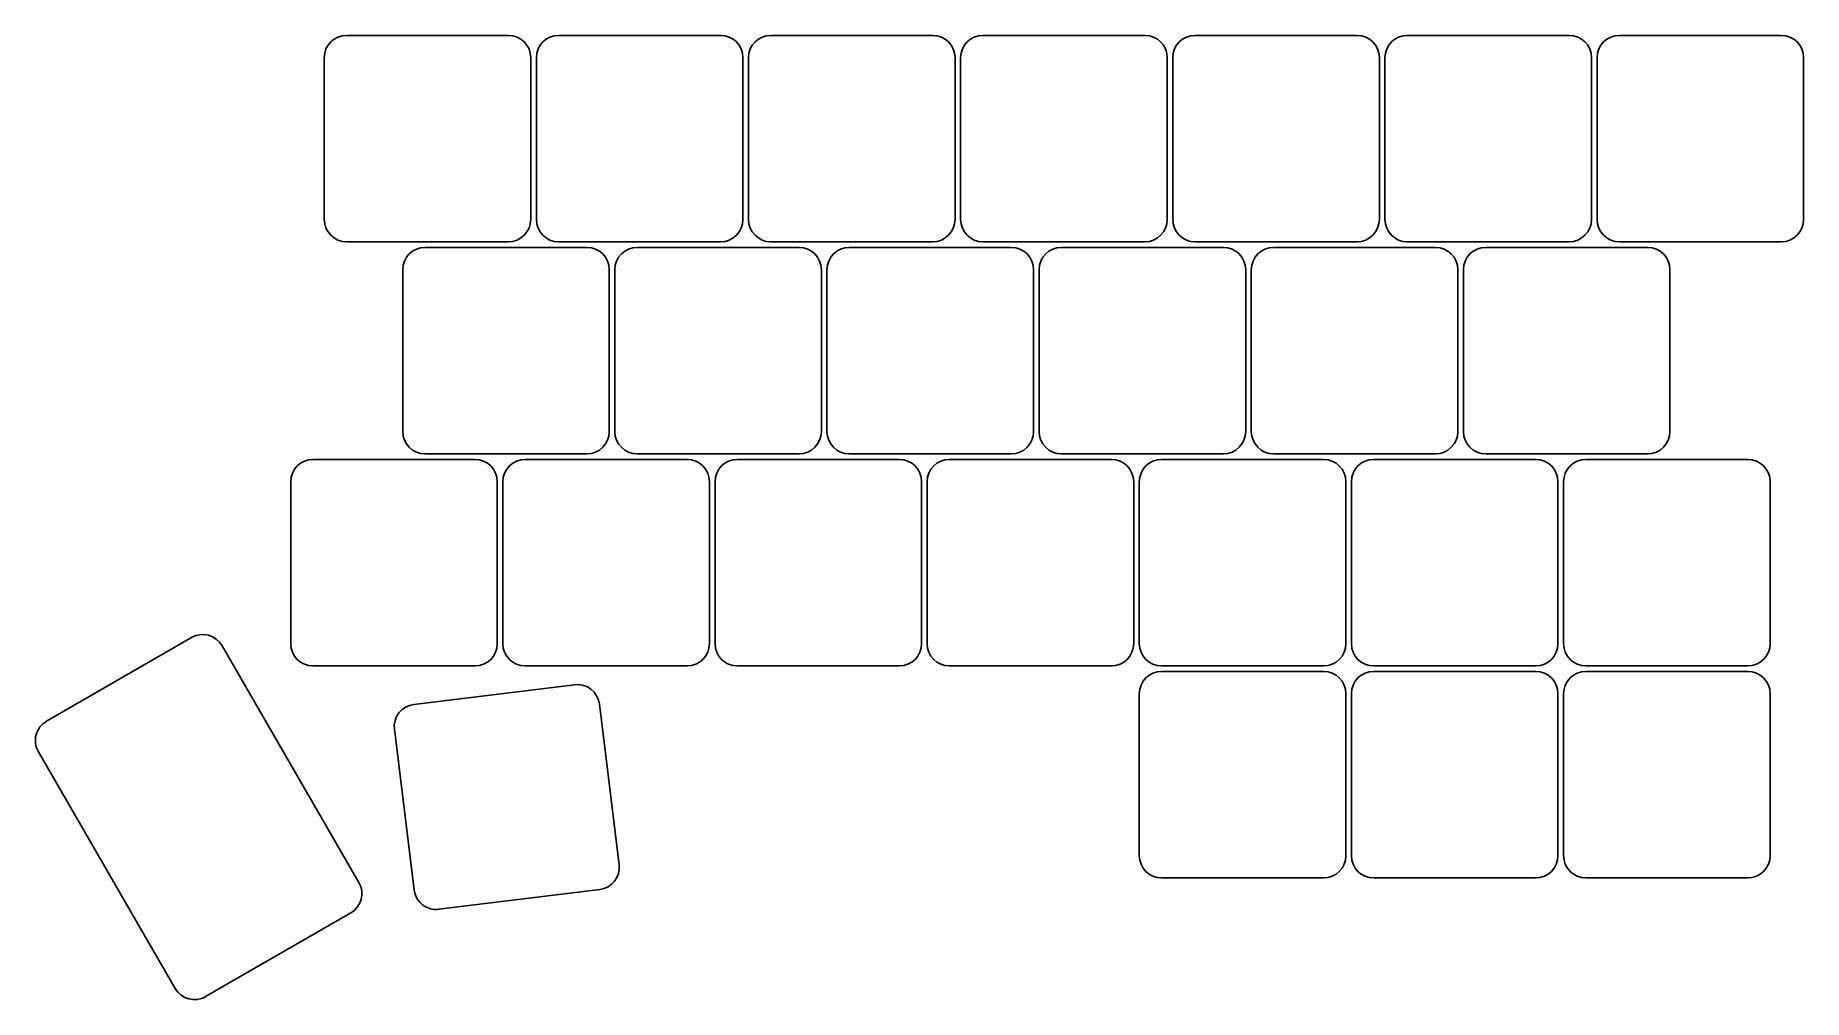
# Model space of a CAD drawing. Header units: millimetres. Extents: x 166 to 324, y -76 to 10.
import ezdxf

# ---------------------------------------------------------------- set-up
doc = ezdxf.new("R2010")
doc.units = ezdxf.units.MM

msp = doc.modelspace()

# ---------------------------------------------------------------- linework, layer by layer
at = {"linetype": 'CONTINUOUS'}
for p, q in [((208.25, 10.25), (193.75, 10.25)), ((227.25, 10.25), (212.75, 10.25)), ((246.25, 10.25), (231.75, 10.25)), ((265.25, 10.25), (250.75, 10.25)), ((284.25, 10.25), (269.75, 10.25)), ((303.25, 10.25), (288.75, 10.25)), ((322.25, 10.25), (307.75, 10.25)), ((191.75, 8.25), (191.75, -6.25)), ((210.25, -6.25), (210.25, 8.25)), ((210.75, 8.25), (210.75, -6.25)), ((229.25, -6.25), (229.25, 8.25)), ((229.75, 8.25), (229.75, -6.25)), ((248.25, -6.25), (248.25, 8.25)), ((248.75, 8.25), (248.75, -6.25)), ((267.25, -6.25), (267.25, 8.25)), ((267.75, 8.25), (267.75, -6.25)), ((286.25, -6.25), (286.25, 8.25)), ((286.75, 8.25), (286.75, -6.25)), ((305.25, -6.25), (305.25, 8.25)), ((305.75, 8.25), (305.75, -6.25)), ((324.25, -6.25), (324.25, 8.25)), ((193.75, -8.25), (208.25, -8.25)), ((215.28, -8.75), (200.78, -8.75)), ((212.75, -8.25), (227.25, -8.25)), ((234.28, -8.75), (219.78, -8.75)), ((231.75, -8.25), (246.25, -8.25)), ((253.28, -8.75), (238.78, -8.75)), ((250.75, -8.25), (265.25, -8.25)), ((272.28, -8.75), (257.78, -8.75)), ((269.75, -8.25), (284.25, -8.25)), ((291.28, -8.75), (276.78, -8.75)), ((288.75, -8.25), (303.25, -8.25)), ((310.28, -8.75), (295.78, -8.75)), ((307.75, -8.25), (322.25, -8.25)), ((198.78, -10.75), (198.78, -25.25)), ((217.28, -25.25), (217.28, -10.75)), ((217.78, -10.75), (217.78, -25.25)), ((236.28, -25.25), (236.28, -10.75)), ((236.78, -10.75), (236.78, -25.25)), ((255.28, -25.25), (255.28, -10.75)), ((255.78, -10.75), (255.78, -25.25)), ((274.28, -25.25), (274.28, -10.75)), ((274.78, -10.75), (274.78, -25.25)), ((293.28, -25.25), (293.28, -10.75)), ((293.78, -10.75), (293.78, -25.25)), ((312.28, -25.25), (312.28, -10.75)), ((205.25, -27.75), (190.75, -27.75)), ((200.78, -27.25), (215.28, -27.25)), ((224.25, -27.75), (209.75, -27.75)), ((219.78, -27.25), (234.28, -27.25)), ((243.25, -27.75), (228.75, -27.75)), ((238.78, -27.25), (253.28, -27.25)), ((262.25, -27.75), (247.75, -27.75)), ((257.78, -27.25), (272.28, -27.25)), ((281.25, -27.75), (266.75, -27.75)), ((276.78, -27.25), (291.28, -27.25)), ((300.25, -27.75), (285.75, -27.75)), ((295.78, -27.25), (310.28, -27.25)), ((319.25, -27.75), (304.75, -27.75)), ((188.75, -29.75), (188.75, -44.25)), ((207.25, -44.25), (207.25, -29.75)), ((207.75, -29.75), (207.75, -44.25)), ((226.25, -44.25), (226.25, -29.75)), ((226.75, -29.75), (226.75, -44.25)), ((245.25, -44.25), (245.25, -29.75)), ((245.75, -29.75), (245.75, -44.25)), ((264.25, -44.25), (264.25, -29.75)), ((264.75, -29.75), (264.75, -44.25)), ((283.25, -44.25), (283.25, -29.75)), ((283.75, -29.75), (283.75, -44.25)), ((302.25, -44.25), (302.25, -29.75)), ((302.75, -29.75), (302.75, -44.25)), ((321.25, -44.25), (321.25, -29.75)), ((179.87, -43.71), (166.88, -51.21)), ((194.85, -65.66), (182.6, -44.44)), ((190.75, -46.25), (205.25, -46.25)), ((209.75, -46.25), (224.25, -46.25)), ((228.75, -46.25), (243.25, -46.25)), ((247.75, -46.25), (262.25, -46.25)), ((266.75, -46.25), (281.25, -46.25)), ((281.25, -46.75), (266.75, -46.75)), ((285.75, -46.25), (300.25, -46.25)), ((300.25, -46.75), (285.75, -46.75)), ((304.75, -46.25), (319.25, -46.25)), ((319.25, -46.75), (304.75, -46.75)), ((214.17, -47.94), (199.78, -49.7)), ((264.75, -48.75), (264.75, -63.25)), ((283.25, -63.25), (283.25, -48.75)), ((283.75, -48.75), (283.75, -63.25)), ((302.25, -63.25), (302.25, -48.75)), ((302.75, -48.75), (302.75, -63.25)), ((321.25, -63.25), (321.25, -48.75)), ((218.16, -64.07), (216.4, -49.68)), ((198.04, -51.93), (199.8, -66.32)), ((166.15, -53.94), (178.4, -75.16)), ((202.03, -68.06), (216.42, -66.3)), ((266.75, -65.25), (281.25, -65.25)), ((285.75, -65.25), (300.25, -65.25)), ((304.75, -65.25), (319.25, -65.25)), ((181.13, -75.89), (194.12, -68.39))]:
    msp.add_line(p, q, dxfattribs=at)
for centre, start, end in [((193.75, 8.25), 90, 180), ((208.25, 8.25), 0, 90), ((212.75, 8.25), 90, 180), ((227.25, 8.25), 0, 90), ((231.75, 8.25), 90, 180), ((246.25, 8.25), 0, 90), ((250.75, 8.25), 90, 180), ((265.25, 8.25), 0, 90), ((269.75, 8.25), 90, 180), ((284.25, 8.25), 0, 90), ((288.75, 8.25), 90, 180), ((303.25, 8.25), 0, 90), ((307.75, 8.25), 90, 180), ((322.25, 8.25), 0, 90), ((193.75, -6.25), 180, 270), ((208.25, -6.25), 270, 0), ((212.75, -6.25), 180, 270), ((227.25, -6.25), 270, 0), ((231.75, -6.25), 180, 270), ((246.25, -6.25), 270, 0), ((250.75, -6.25), 180, 270), ((265.25, -6.25), 270, 0), ((269.75, -6.25), 180, 270), ((284.25, -6.25), 270, 0), ((288.75, -6.25), 180, 270), ((303.25, -6.25), 270, 0), ((307.75, -6.25), 180, 270), ((322.25, -6.25), 270, 0), ((200.78, -10.75), 90, 180), ((215.28, -10.75), 0, 90), ((219.78, -10.75), 90, 180), ((234.28, -10.75), 0, 90), ((238.78, -10.75), 90, 180), ((253.28, -10.75), 0, 90), ((257.78, -10.75), 90, 180), ((272.28, -10.75), 0, 90), ((276.78, -10.75), 90, 180), ((291.28, -10.75), 0, 90), ((295.78, -10.75), 90, 180), ((310.28, -10.75), 0, 90), ((200.78, -25.25), 180, 270), ((215.28, -25.25), 270, 0), ((219.78, -25.25), 180, 270), ((234.28, -25.25), 270, 0), ((238.78, -25.25), 180, 270), ((253.28, -25.25), 270, 0), ((257.78, -25.25), 180, 270), ((272.28, -25.25), 270, 0), ((276.78, -25.25), 180, 270), ((291.28, -25.25), 270, 0), ((295.78, -25.25), 180, 270), ((310.28, -25.25), 270, 0), ((190.75, -29.75), 90, 180), ((205.25, -29.75), 0, 90), ((209.75, -29.75), 90, 180), ((224.25, -29.75), 0, 90), ((228.75, -29.75), 90, 180), ((243.25, -29.75), 0, 90), ((247.75, -29.75), 90, 180), ((262.25, -29.75), 0, 90), ((266.75, -29.75), 90, 180), ((281.25, -29.75), 0, 90), ((285.75, -29.75), 90, 180), ((300.25, -29.75), 0, 90), ((304.75, -29.75), 90, 180), ((319.25, -29.75), 0, 90), ((180.87, -45.44), 30, 120), ((190.75, -44.25), 180, 270), ((205.25, -44.25), 270, 0), ((209.75, -44.25), 180, 270), ((224.25, -44.25), 270, 0), ((228.75, -44.25), 180, 270), ((243.25, -44.25), 270, 0), ((247.75, -44.25), 180, 270), ((262.25, -44.25), 270, 0), ((266.75, -44.25), 180, 270), ((281.25, -44.25), 270, 0), ((285.75, -44.25), 180, 270), ((300.25, -44.25), 270, 0), ((304.75, -44.25), 180, 270), ((319.25, -44.25), 270, 0), ((266.75, -48.75), 90, 180), ((281.25, -48.75), 0, 90), ((285.75, -48.75), 90, 180), ((300.25, -48.75), 0, 90), ((304.75, -48.75), 90, 180), ((319.25, -48.75), 0, 90), ((214.41, -49.92), 7, 97), ((200.02, -51.69), 97, 187), ((167.88, -52.94), 120, 210), ((266.75, -63.25), 180, 270), ((281.25, -63.25), 270, 0), ((285.75, -63.25), 180, 270), ((300.25, -63.25), 270, 0), ((304.75, -63.25), 180, 270), ((319.25, -63.25), 270, 0), ((216.18, -64.31), 277, 7), ((193.12, -66.66), 300, 30), ((201.79, -66.08), 187, 277), ((180.13, -74.16), 210, 300)]:
    msp.add_arc(centre, 2, start, end, dxfattribs=at)

doc.saveas('drawing.dxf')
